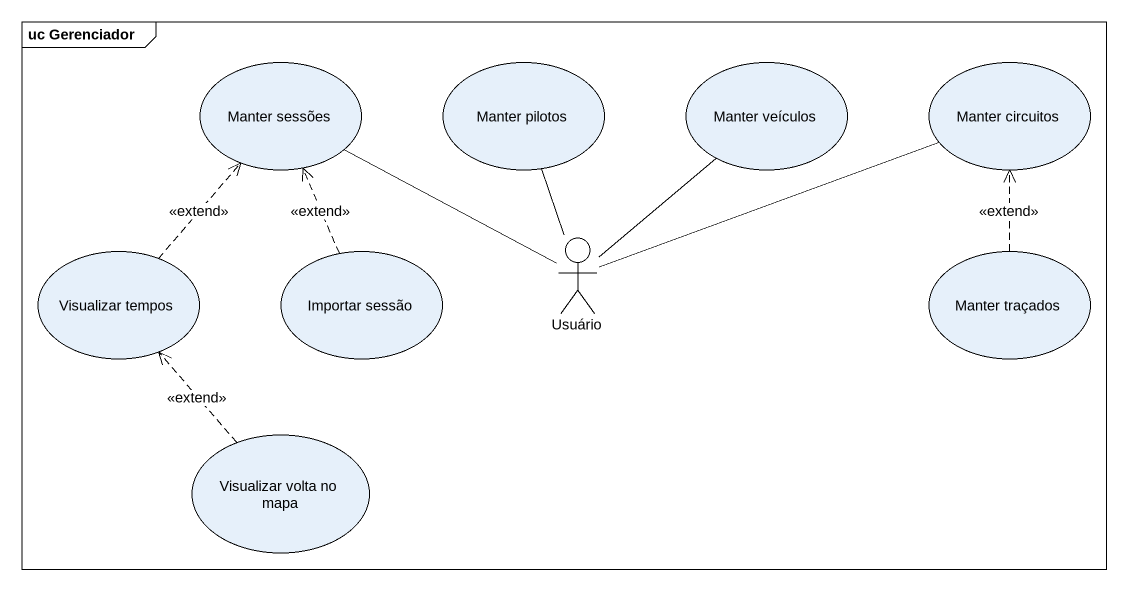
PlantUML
@startuml
mainframe uc Gerenciador
usecase "Manter sessões" as Manter_sessões
usecase "Manter pilotos" as Manter_pilotos
usecase "Manter veículos" as Manter_veículos
usecase "Manter circuitos" as Manter_circuitos
usecase "Visualizar tempos" as Visualizar_tempos
usecase "Importar sessão" as Importar_sessão
actor Usuário
usecase "Manter traçados" as Manter_traçados
usecase "Visualizar volta no mapa" as Visualizar_volta_no_mapa
Visualizar_tempos .up.> Manter_sessões : <<extend>>
Importar_sessão .up.> Manter_sessões : <<extend>>
Usuário -up- Manter_sessões
Usuário -up- Manter_pilotos
Usuário -up- Manter_veículos
Usuário -right- Manter_circuitos
Manter_traçados .up.> Manter_circuitos : <<extend>>
Visualizar_volta_no_mapa .up.> Visualizar_tempos : <<extend>>
@enduml
